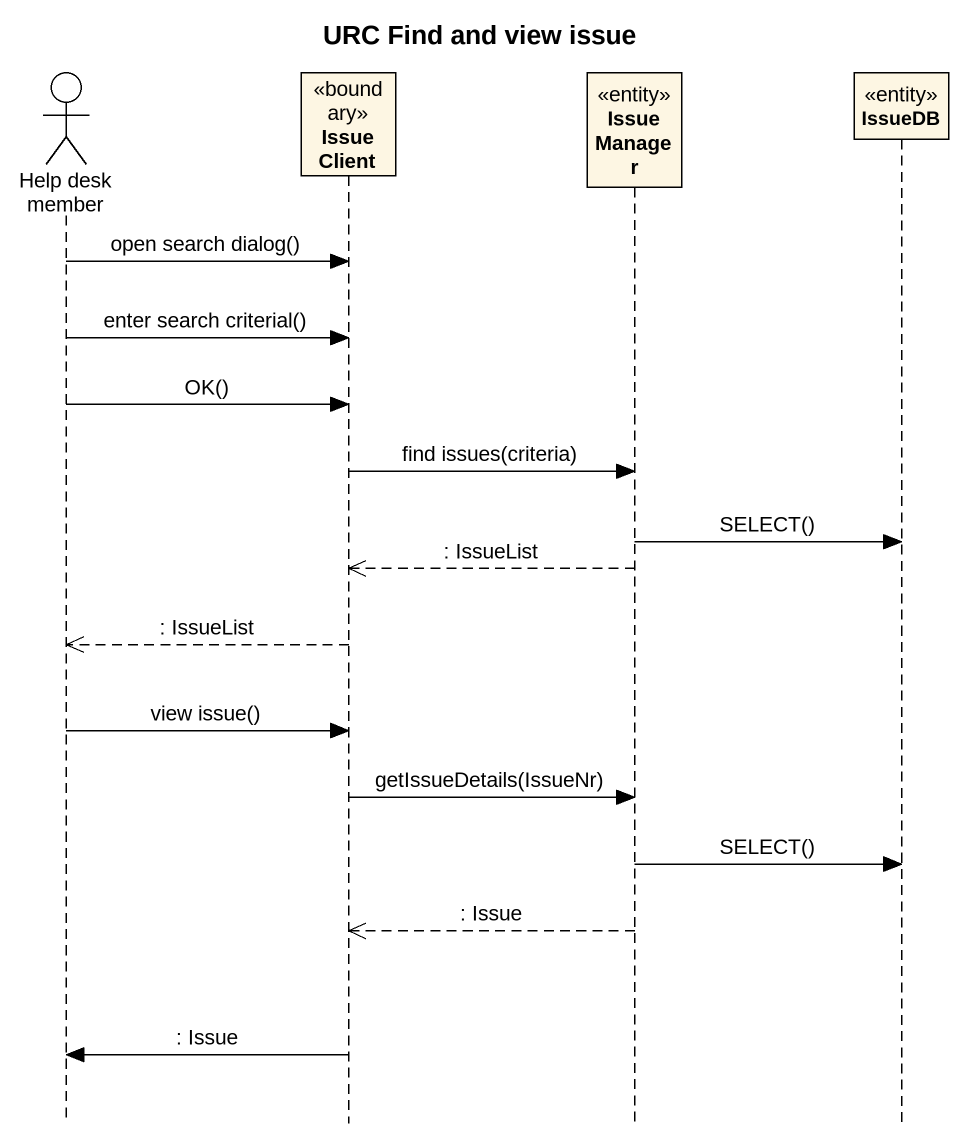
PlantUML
@startuml
title URC Find and view issue
hide footbox
actor "Help desk member" as Help_desk_member
participant IssueClient <<boundary>>
participant IssueManager <<entity>>
participant IssueDB <<entity>>

Help_desk_member -> IssueClient : open search dialog()
Help_desk_member -> IssueClient : enter search criterial()
Help_desk_member -> IssueClient : OK()
IssueClient -> IssueManager : find issues(criteria)
IssueManager -> IssueDB : SELECT()
IssueManager -->> IssueClient : : IssueList
IssueClient -->> Help_desk_member : : IssueList
Help_desk_member -> IssueClient : view issue()
IssueClient -> IssueManager : getIssueDetails(IssueNr)
IssueManager -> IssueDB : SELECT()
IssueManager -->> IssueClient : : Issue
IssueClient -> Help_desk_member : : Issue
@enduml
